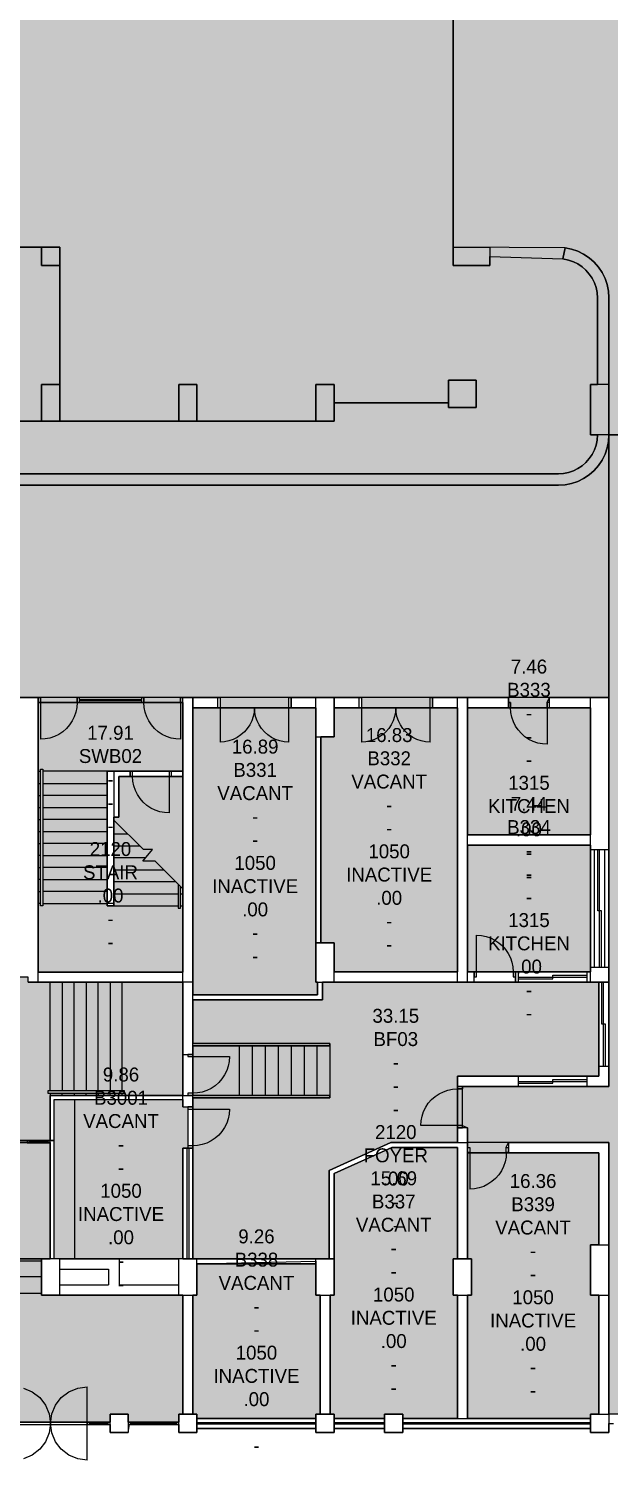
# Model space of a CAD drawing. Extents: x 301721 to 487446, y -38404 to 51035.
# Drawn here: x 370196 to 382879, y -16156 to 15340 of the extents above; entities that cross this region are included whole.
import ezdxf

# ---------------------------------------------------------------- set-up
doc = ezdxf.new("R2010")
doc.units = 0
doc.header["$MEASUREMENT"] = 0
for name, color, linetype in [('BL', 8, 'CONTINUOUS'), ('DR', 8, 'CONTINUOUS'), ('GROS$', 1, 'CONTINUOUS'), ('HL-TMP', 7, 'CONTINUOUS'), ('RM', 4, 'CONTINUOUS'), ('RM$', 5, 'CONTINUOUS'), ('RM$TXT', 5, 'CONTINUOUS'), ('WA', 6, 'CONTINUOUS'), ('WA_EXT', 7, 'CONTINUOUS'), ('WN', 4, 'CONTINUOUS')]:
    doc.layers.add(name, color=color, linetype=linetype)

msp = doc.modelspace()

# ---------------------------------------------------------------- hatches: boundary and pattern name
at = {"layer": 'HL-TMP', "linetype": 'Continuous', "true_color": 0xff3366}
h = msp.add_hatch(color=230, dxfattribs=at)
h.paths.add_polyline_path([(324281, -8530), (324281, -6485), (319641, -6485), (319641, -8510), (319641, -9155), (318371, -9155), (318371, -9335), (318391, -9335), (318391, -11935), (318371, -12090), (320971, -12090), (320971, -11935), (321371, -11935), (321371, -12090), (324281, -12090)], flags=0)
h.paths.add_polyline_path([(441915, 49165), (440371, 49165), (440371, 46275), (441846, 46275), (441915, 46275)], flags=0)
h.paths.add_polyline_path([(382471, 505), (379781, 505), (379781, -2270), (382471, -2270)], flags=0)
h.paths.add_polyline_path([(382471, -2500), (379781, -2500), (379781, -5265), (380831, -5265), (382471, -5265)], flags=0)
at = {"layer": 'HL-TMP', "linetype": 'Continuous', "true_color": 0x666666}
h = msp.add_hatch(color=251, dxfattribs=at)
h.paths.add_polyline_path([(370751, -8060), (373561, -8060), (373561, -8220), (373671, -8220), (373671, -9120), (373561, -9120), (373561, -11535), (370751, -11535)], flags=0)
h.paths.add_polyline_path([(355561, -2495), (358561, -2495), (358561, 505), (356416, 505), (355871, 505), (355871, -135), (355781, -135), (355781, -1695), (355561, -1695), (355561, -135), (355471, -135), (355471, 505), (352781, 505), (352781, -2275), (354761, -2275), (354761, -2495), (352781, -2495), (352781, -5495), (352561, -5495), (352561, -2495), (349871, -2495), (349871, -5495), (349691, -5495), (349691, -9025), (355561, -9025), (355561, -5495), (355471, -5495), (355471, -4635), (355561, -4635)], flags=0)
h.paths.add_polyline_path([(352561, 505), (349871, 505), (349871, -2275), (352561, -2275)], flags=0)
h.paths.add_polyline_path([(358561, -2715), (355781, -2715), (355781, -4635), (355871, -4635), (355871, -5495), (355781, -5495), (355781, -11535), (355871, -11535), (355871, -12025), (358471, -12025), (358471, -11535), (358561, -11535)], flags=0)
h.paths.add_polyline_path([(355561, -9245), (349691, -9245), (349691, -11235), (349871, -11235), (349871, -12025), (352471, -12025), (352471, -11535), (352871, -11535), (352871, -12025), (355471, -12025), (355471, -11535), (355561, -11535)], flags=0)
h.paths.add_polyline_path([(358561, -12335), (358471, -12335), (358471, -12245), (355871, -12245), (355871, -12335), (355471, -12335), (355471, -12245), (352871, -12245), (352871, -12335), (352471, -12335), (352471, -12245), (349871, -12245), (349871, -12335), (349671, -12335), (349671, -14935), (349871, -14935), (349871, -15035), (353971, -15035), (353971, -14935), (354371, -14935), (354371, -15025), (355471, -15025), (355471, -14935), (355871, -14935), (355871, -15025), (358471, -15025), (358471, -14935), (358561, -14935)], flags=0)
h.paths.add_polyline_path([(376471, 505), (373781, 505), (373781, -5770), (376503, -5770), (376503, -5495), (376471, -5495)], flags=0)
h.paths.add_polyline_path([(379561, 505), (376871, 505), (376871, -135), (376581, -135), (376581, -4635), (376871, -4635), (376871, -5265), (379561, -5265)], flags=0)
h.paths.add_polyline_path([(379471, -11535), (379561, -11535), (379561, -9105), (378130, -9105), (376871, -9676), (376871, -11535), (376871, -12335), (376781, -12335), (376781, -14935), (376871, -14935), (376871, -15025), (377971, -15025), (377971, -14935), (378371, -14935), (378371, -15025), (379561, -15025), (379561, -12335), (379471, -12335)], flags=0)
h.paths.add_polyline_path([(376561, -12335), (376471, -12335), (376471, -11645), (373871, -11645), (373871, -12335), (373781, -12335), (373781, -14935), (373871, -14935), (373871, -15025), (376471, -15025), (376471, -14935), (376561, -14935)], flags=0)
h.paths.add_polyline_path([(382651, -12335), (382471, -12335), (382471, -11235), (382651, -11235), (382651, -9225), (379781, -9225), (379781, -11535), (379871, -11535), (379871, -12335), (379781, -12335), (379781, -15025), (382471, -15025), (382471, -14935), (382651, -14935)], flags=0)
h.paths.add_polyline_path([(361941, 615), (358781, 615), (358781, -885), (360436, -885), (360436, -3775), (360176, -3775), (360176, -1985), (358781, -1985), (358781, -5275), (361941, -5275)], flags=0)
h.paths.add_polyline_path([(373561, -995), (372166, -995), (372166, -1885), (372056, -1885), (372056, -3825), (371906, -3825), (371906, -885), (372056, -885), (373561, -885), (373561, 615), (370401, 615), (370401, -5275), (373561, -5275)], flags=0)
h.paths.add_polyline_path([(446162, 40565), (446162, 37066), (446363, 37412), (446623, 37262), (446646, 37221), (449971, 37221), (449971, 40565)], flags=0)
h.paths.add_polyline_path([(438501, 31345), (437721, 30565), (437721, 28565), (439971, 28565), (439971, 28752), (440571, 28752), (440571, 28565), (446162, 28565), (446162, 46165), (440371, 46165), (440371, 43834), (440571, 43488), (440571, 43364), (444712, 43364), (444712, 31345)], flags=0)
h.paths.add_polyline_path([(358781, -995), (360176, -995), (360176, -1885), (358781, -1885), (358781, -995)], flags=0)
h.paths.add_polyline_path([(334056, 3698), (334158, 3800), (333357, 4602), (333254, 4499), (333249, 4505), (331921, 4505), (331921, 2775), (333867, 2775), (334629, 2775), (334629, 3415), (334339, 3415)], flags=0)
at = {"layer": 'HL-TMP', "linetype": 'Continuous', "true_color": 0xcc3446}
msp.add_hatch(color=242, dxfattribs=at).paths.add_polyline_path([(397291, 34410), (397291, 38665), (393703, 38665), (393703, 38415), (393703, 38165), (391871, 38165), (391871, 38415), (391871, 38665), (391471, 38665), (391471, 39065), (391571, 39065), (391571, 40765), (340771, 40765), (340771, 39065), (340871, 39065), (340871, 38665), (340471, 38665), (340471, 38415), (340471, 38165), (338640, 38165), (338640, 38415), (338640, 38665), (333371, 38665), (332971, 38665), (332971, 39065), (333071, 39065), (333071, 40765), (331021, 40765), (331021, 40615), (331921, 40615), (331921, 40115), (331021, 40115), (331021, 39115), (331921, 39115), (331921, 38615), (331021, 38615), (331021, 35790), (331021, 34665), (331921, 34665), (331921, 34065), (326921, 34065), (326921, 34445), (324246, 34445), (319971, 34445), (319971, 34065), (319371, 34065), (319371, 34445), (318942, 34445), (316871, 34445), (316871, 10615), (317696, 10615), (317696, 10395), (318596, 10395), (318596, 10615), (319421, 10615), (320321, 10615), (324287, 10615), (331021, 10615), (331921, 10615), (331921, 10565), (332971, 10565), (333371, 10565), (337671, 10565), (340471, 10565), (340871, 10565), (340871, 10165), (340691, 10165), (340691, 7565), (340871, 7565), (340871, 7165), (340691, 7165), (340691, 5885), (341971, 5885), (341971, 6065), (342771, 6065), (342771, 5616), (342882, 5623), (342991, 5645), (343096, 5680), (343196, 5729), (343289, 5791), (343372, 5864), (343445, 5948), (343507, 6040), (343556, 6140), (343592, 6245), (343614, 6354), (343621, 6473), (343621, 6765), (343471, 6765), (343471, 7565), (343621, 7565), (343621, 9457), (343614, 9576), (343592, 9685), (343556, 9790), (343507, 9890), (343445, 9982), (343372, 10066), (343289, 10139), (343196, 10201), (343096, 10250), (342999, 10283), (342771, 10313), (342771, 10565), (343056, 10528), (343192, 10481), (343321, 10418), (343441, 10338), (343549, 10243), (343644, 10135), (343724, 10015), (343788, 9886), (343834, 9750), (343862, 9609), (343871, 9465), (343871, 6465), (343862, 6322), (343834, 6180), (343788, 6044), (343724, 5915), (343644, 5795), (343549, 5687), (343441, 5592), (343321, 5512), (343192, 5449), (343056, 5403), (342915, 5375), (342771, 5365), (342771, 3065), (342771, 2665), (342771, 65), (342771, -1835), (342771, -2935), (342771, -4835), (342771, -5335), (342771, -5385), (342771, -6885), (342771, -6935), (342771, -7435), (342771, -7835), (342771, -10435), (342771, -10835), (342771, -11535), (343471, -11535), (343871, -11535), (343871, -12335), (343871, -12857), (343871, -13607), (343871, -14357), (343871, -14407), (343871, -14878), (343887, -14878), (343887, -14935), (344114, -14935), (344114, -14885), (349214, -14885), (349471, -14935), (349471, -12335), (349471, -11235), (349471, -10885), (349471, -10135), (349471, -10135), (349471, -10135), (349471, -10135), (349471, -9385), (349471, -9335), (349471, -7239), (349471, -6489), (349471, -5739), (349471, -5689), (349471, -5495), (349471, 725), (349871, 725), (350466, 725), (351216, 725), (351216, 725), (351216, 725), (351216, 725), (351966, 725), (352016, 725), (352561, 725), (352781, 725), (353376, 725), (354126, 725), (354876, 725), (354926, 725), (355471, 725), (355871, 725), (356466, 725), (357216, 725), (357407, 725), (357902, 725), (357966, 725), (358016, 725), (358561, 725), (358781, 725), (358831, 725), (358831, 615), (359631, 615), (359631, 725), (359681, 725), (361041, 725), (361091, 725), (361091, 615), (361891, 615), (361891, 725), (361941, 725), (364781, 725), (364831, 725), (365321, 725), (365371, 725), (366971, 725), (367021, 725), (367511, 725), (367561, 725), (368471, 725), (368471, 505), (369491, 505), (369491, 725), (370401, 725), (370451, 725), (370451, 615), (371251, 615), (371251, 725), (371301, 725), (372661, 725), (372711, 725), (372711, 615), (373511, 615), (373511, 725), (373561, 725), (373781, 725), (374326, 725), (374376, 725), (374376, 505), (375876, 505), (375876, 725), (375926, 725), (376471, 725), (376871, 725), (377416, 725), (377466, 725), (377466, 505), (378966, 505), (378966, 725), (379016, 725), (379561, 725), (379781, 725), (380676, 725), (380676, 615), (380726, 615), (380726, 505), (381526, 505), (381526, 615), (381576, 725), (382471, 725), (382871, 725), (382871, -5495), (382871, -7330), (382871, -7775), (382401, -7775), (380901, -7775), (379781, -7775), (379671, -7775), (379671, -7825), (379561, -7825), (379561, -8625), (379671, -8625), (379781, -8675), (379781, -8995), (379781, -9105), (379831, -9105), (379831, -9225), (380631, -9225), (380631, -9215), (380631, -9105), (380681, -8995), (382871, -8995), (382871, -11235), (382871, -12335), (382871, -14935), (382887, -14935), (383114, -14935), (383114, -14885), (388214, -14885), (388471, -14935), (388871, -14935), (388871, -15025), (390281, -15025), (390281, -16435), (390371, -16435), (390371, -16525), (392971, -16525), (392971, -16435), (393371, -16435), (393371, -16525), (395971, -16525), (395971, -16435), (396371, -16435), (396371, -16525), (398971, -16525), (398971, -16435), (399371, -16435), (399371, -16525), (401971, -16525), (401971, -16435), (402371, -16435), (402371, -16525), (404971, -16525), (404971, -16435), (405371, -16435), (405371, -16525), (407971, -16525), (407971, -16435), (408371, -16435), (408371, -16525), (410971, -16525), (410971, -16435), (411371, -16435), (411371, -16525), (413971, -16525), (413971, -16435), (414061, -16435), (414061, -15025), (415471, -15025), (415471, -14935), (415561, -14935), (415561, -12335), (415471, -12335), (415471, -11935), (415561, -4835), (415471, -4835), (415471, -4435), (415561, -4435), (415561, -1835), (415471, -1835), (415471, -1435), (415561, -1435), (415561, 4165), (415471, 4165), (415471, 4565), (415561, 4565), (415561, 10165), (415471, 10165), (415471, 10565), (415561, 10565), (415561, 16165), (415471, 16165), (415471, 16565), (415471, 16840), (415471, 18965), (412561, 18965), (412561, 22115), (412021, 22115), (412021, 22615), (412561, 22615), (412561, 23123), (412561, 28115), (412021, 28115), (412021, 28615), (412511, 28615), (412511, 30565), (412511, 34165), (412321, 34165), (405421, 34165), (400751, 34165), (400751, 28615), (401321, 28615), (401321, 28115), (400421, 28115), (400421, 28310), (396196, 28310), (396146, 28310), (396146, 28420), (395396, 28420), (394646, 28420), (394646, 28310), (394596, 28310), (390371, 28310), (390371, 28165), (389571, 28165), (389571, 28565), (390007, 28565), (390007, 31837), (391471, 31837), (391471, 32182), (391616, 32182), (391616, 34165), (391471, 34165), (391471, 34565), (391871, 34565), (391871, 34275), (394932, 34275), (395121, 34275), (395121, 34565), (395721, 34565), (395721, 34275), (397291, 34275), (397291, 34431)], flags=16)
at = {"layer": 'HL-TMP', "linetype": 'Continuous', "true_color": 0x333333}
h = msp.add_hatch(color=250, dxfattribs=at)
h.paths.add_polyline_path([(340471, 6150), (333221, 6150), (333221, 5182), (333371, 5182), (333537, 4782), (333435, 4680), (334236, 3878), (334339, 3981), (334739, 3815), (334739, 2775), (339104, 2775), (339104, 3815), (339504, 3981), (339607, 3878), (340408, 4680), (340306, 4782), (340471, 5182)], flags=0)
h.paths.add_polyline_path([(373561, -5495), (370181, -5495), (370181, -5385), (367781, -5385), (367781, -5495), (367561, -5495), (367561, 615), (364781, 615), (364781, -4175), (364781, -5495), (364561, -5495), (364561, -5385), (362161, -5385), (362161, -5495), (361681, -5495), (361681, -8950), (370661, -8950), (370661, -7970), (373561, -7970)], flags=0)
h.paths.add_polyline_path([(370661, -8993), (361641, -8993), (361641, -8970), (361641, -5495), (360476, -5495), (360255, -5509), (360038, -5553), (359828, -5624), (359629, -5722), (359445, -5845), (359278, -5991), (359132, -6158), (359008, -6342), (358910, -6541), (358839, -6751), (358796, -6969), (358781, -7190), (358781, -11535), (358871, -11535), (358871, -12335), (358781, -12335), (358781, -14935), (358871, -14935), (358871, -15110), (359971, -15110), (359971, -14935), (360371, -14935), (360371, -15110), (362971, -15110), (362971, -14935), (363371, -14935), (363371, -15110), (364471, -15110), (364471, -14935), (364871, -14935), (364871, -15110), (367471, -15110), (367471, -14935), (367871, -14935), (367871, -15110), (368971, -15110), (368971, -14935), (369371, -14935), (369371, -15110), (371971, -15110), (371971, -14935), (372371, -14935), (372371, -15110), (373471, -15110), (373471, -14935), (373561, -14935), (373561, -12335), (370471, -12335), (370471, -11535), (367871, -11535), (367871, -12335), (367471, -12335), (367471, -11535), (364871, -11535), (364871, -12335), (364471, -12335), (364471, -11535), (361871, -11535), (361871, -12335), (361471, -12335), (361471, -11935), (361341, -11935), (361196, -11925), (361054, -11897), (360917, -11850), (360786, -11786), (360666, -11705), (360556, -11610), (360461, -11501), (360380, -11380), (360316, -11250), (360269, -11112), (360241, -10970), (360231, -10825), (360231, -7970), (360341, -7970), (360341, -10825), (360350, -10955), (360375, -11084), (360418, -11208), (360475, -11325), (360548, -11434), (360634, -11532), (360733, -11618), (360841, -11691), (360959, -11749), (361083, -11791), (361211, -11816), (361341, -11825), (361471, -11825), (361471, -11535), (370471, -11535), (370661, -11535)], flags=0)
h.paths.add_polyline_path([(382651, -5495), (380831, -5495), (379856, -5495), (376613, -5495), (376613, -5880), (373781, -5880), (373781, -6834), (376777, -6834), (376777, -6884), (373781, -6884), (373781, -7970), (376777, -7970), (376777, -8020), (373781, -8020), (373781, -11535), (376761, -11535), (376761, -9605), (378106, -8995), (379561, -8995), (379561, -7775), (379561, -7545), (382651, -7545)], flags=0)

# ---------------------------------------------------------------- linework, layer by layer
at = {"layer": 'BL', "linetype": 'Continuous'}
for p, q in [((381915, 10556), (381866, 10311)), ((381915, 10556), (382056, 10528)), ((382056, 10528), (382192, 10481)), ((382192, 10481), (382321, 10418)), ((382321, 10418), (382441, 10338)), ((381866, 10311), (381991, 10286)), ((381991, 10286), (382096, 10250)), ((382096, 10250), (382196, 10201)), ((382196, 10201), (382289, 10139)), ((382196, 10201), (382289, 10139)), ((382289, 10139), (382372, 10066)), ((382441, 10338), (382549, 10243)), ((382549, 10243), (382644, 10135)), ((382644, 10135), (382724, 10015)), ((382372, 10066), (382445, 9982)), ((382372, 10066), (382445, 9982)), ((382445, 9982), (382507, 9890)), ((382507, 9890), (382556, 9790)), ((382556, 9790), (382592, 9685)), ((382724, 10015), (382788, 9886)), ((382788, 9886), (382834, 9750)), ((382592, 9685), (382614, 9576)), ((382614, 9576), (382621, 9457)), ((382834, 9750), (382862, 9609)), ((382862, 9609), (382871, 9465)), ((382614, 6354), (382592, 6245)), ((382622, 6481), (382614, 6354)), ((382862, 6322), (382834, 6180)), ((382871, 6465), (382862, 6322)), ((382507, 6040), (382445, 5948)), ((382556, 6140), (382507, 6040)), ((382592, 6245), (382556, 6140)), ((382788, 6044), (382724, 5915)), ((382834, 6180), (382788, 6044)), ((382096, 5680), (381991, 5645)), ((382196, 5729), (382096, 5680)), ((382289, 5791), (382196, 5729)), ((382372, 5864), (382289, 5791)), ((382445, 5948), (382372, 5864)), ((382549, 5687), (382441, 5592)), ((382644, 5795), (382549, 5687)), ((382724, 5915), (382644, 5795)), ((381882, 5623), (381755, 5615)), ((381915, 5375), (381771, 5365)), ((381991, 5645), (381882, 5623)), ((382056, 5403), (381915, 5375)), ((382192, 5449), (382056, 5403)), ((382321, 5512), (382192, 5449)), ((382441, 5592), (382321, 5512)), ((373781, -6834), (376777, -6834)), ((373781, -6884), (376777, -6884)), ((373781, -6884), (373781, -7970)), ((374796, -6884), (374796, -7970)), ((375079, -6884), (375079, -7970)), ((375362, -6884), (375362, -7970)), ((375645, -6884), (375645, -7970)), ((375928, -6884), (375928, -7970)), ((376211, -6884), (376211, -7970)), ((376494, -6884), (376494, -7970)), ((376777, -6834), (376777, -8020)), ((373781, -7970), (376777, -7970)), ((373781, -8020), (376777, -8020))]:
    msp.add_line(p, q, dxfattribs=at)
at = {"layer": 'BL'}
for p, q in [((382621, 7565), (382621, 9457)), ((382871, 6465), (382871, 9465)), ((382621, 6465), (382621, 6473)), ((350571, 5615), (381771, 5615)), ((350571, 5365), (381771, 5365)), ((370401, -885), (370451, -885)), ((371906, -885), (370501, -885)), ((370401, -1148), (370451, -1148)), ((370501, -1148), (371906, -1148)), ((370401, -1410), (370451, -1410)), ((371906, -1410), (370501, -1410)), ((370401, -1673), (370451, -1673)), ((370501, -1673), (371906, -1673)), ((370401, -1936), (370451, -1936)), ((370401, -2198), (370451, -2198)), ((371906, -1936), (370501, -1936)), ((370501, -2198), (371906, -2198)), ((372702, -2597), (372056, -1951)), ((370401, -2461), (370451, -2461)), ((371906, -2461), (370501, -2461)), ((372056, -2248), (372354, -2248)), ((372056, -2511), (372617, -2511)), ((370451, -2724), (370401, -2724)), ((370501, -2724), (371906, -2724)), ((372752, -2774), (372056, -2774)), ((372691, -2850), (372901, -2590)), ((372901, -2590), (372702, -2597)), ((370401, -2987), (370451, -2987)), ((371906, -2987), (370501, -2987)), ((372056, -3037), (373142, -3037)), ((372956, -2850), (372691, -2850)), ((373561, -3456), (372956, -2850)), ((370451, -3249), (370401, -3249)), ((370501, -3249), (371906, -3249)), ((373405, -3299), (372056, -3299)), ((370401, -3512), (370451, -3512)), ((370451, -3775), (370401, -3775)), ((371906, -3512), (370501, -3512)), ((370501, -3775), (371906, -3775)), ((372056, -3562), (373461, -3562)), ((373511, -3562), (373561, -3562)), ((373511, -3825), (373561, -3825)), ((370661, -7870), (370661, -5495)), ((370924, -5495), (370924, -7870)), ((371187, -7870), (371187, -5495)), ((371450, -5495), (371450, -7870)), ((371712, -7870), (371712, -5495)), ((371975, -5498), (371975, -7870)), ((372238, -7870), (372238, -5495)), ((370661, -7920), (370661, -7970)), ((370924, -7970), (370924, -7920)), ((371187, -7920), (371187, -7970)), ((371450, -7970), (371450, -7920)), ((371712, -7920), (371712, -7970)), ((371975, -7970), (371975, -7920)), ((372238, -7970), (372238, -7920)), ((372238, -7970), (372238, -7920)), ((367871, -11585), (370471, -11585)), ((370471, -11935), (367871, -11935)), ((367871, -12285), (370471, -12285))]:
    msp.add_line(p, q, dxfattribs=at)
for points in [[(370501, -3825), (370451, -3825), (370451, -835), (370501, -835), (370501, -3825)], [(372056, -3775), (371906, -3775), (371906, -885), (372056, -885), (372056, -3775)], [(373461, -3356), (373461, -3875), (373511, -3875), (373511, -3406)], [(372056, -3775), (372056, -3825), (373461, -3825)], [(370611, -7870), (370611, -7920), (372288, -7920), (372288, -7870), (370611, -7870)]]:
    msp.add_lwpolyline(points, dxfattribs=at)
at = {"layer": 'DR'}
for p, q in [((371301, 615), (371301, 670)), ((370451, 615), (370451, -185)), ((371224, 408), (371190, 309)), ((371245, 511), (371224, 408)), ((371251, 615), (371245, 511)), ((372718, 511), (372711, 615)), ((372739, 408), (372718, 511)), ((372772, 309), (372739, 408)), ((373511, 615), (373511, -185)), ((374376, 505), (374376, -245)), ((375120, 407), (375101, 311)), ((375126, 505), (375120, 407)), ((375133, 407), (375126, 505)), ((375152, 311), (375133, 407)), ((375876, -245), (375876, 505)), ((377466, 505), (377466, -245)), ((378210, 407), (378191, 311)), ((378216, 505), (378210, 407)), ((378223, 407), (378216, 505)), ((378242, 311), (378223, 407)), ((378966, -245), (378966, 505)), ((380733, 401), (380726, 505)), ((380754, 298), (380733, 401)), ((381526, 505), (381526, -295)), ((371017, 49), (370938, -20)), ((371086, 128), (371017, 49)), ((371144, 215), (371086, 128)), ((371190, 309), (371144, 215)), ((372819, 215), (372772, 309)), ((372877, 128), (372819, 215)), ((372946, 49), (372877, 128)), ((373024, -20), (372946, 49)), ((374971, 49), (374907, -25)), ((375026, 130), (374971, 49)), ((375069, 218), (375026, 130)), ((375101, 311), (375069, 218)), ((375183, 218), (375152, 311)), ((375227, 130), (375183, 218)), ((375281, 49), (375227, 130)), ((375346, -25), (375281, 49)), ((378061, 49), (377997, -25)), ((378116, 130), (378061, 49)), ((378159, 218), (378116, 130)), ((378191, 311), (378159, 218)), ((378273, 218), (378242, 311)), ((378317, 130), (378273, 218)), ((378371, 49), (378317, 130)), ((378436, -25), (378371, 49)), ((380787, 199), (380754, 298)), ((380834, 105), (380787, 199)), ((380892, 18), (380834, 105)), ((380961, -61), (380892, 18)), ((370556, -178), (370451, -185)), ((370658, -158), (370556, -178)), ((370758, -124), (370658, -158)), ((370851, -78), (370758, -124)), ((370938, -20), (370851, -78)), ((373111, -78), (373024, -20)), ((373205, -124), (373111, -78)), ((373304, -158), (373205, -124)), ((373407, -178), (373304, -158)), ((373511, -185), (373407, -178)), ((374474, -238), (374376, -245)), ((374570, -219), (374474, -238)), ((374663, -188), (374570, -219)), ((374751, -144), (374663, -188)), ((374833, -90), (374751, -144)), ((374907, -25), (374833, -90)), ((375420, -90), (375346, -25)), ((375501, -144), (375420, -90)), ((375589, -188), (375501, -144)), ((375682, -219), (375589, -188)), ((375778, -238), (375682, -219)), ((375876, -245), (375778, -238)), ((377564, -238), (377466, -245)), ((377660, -219), (377564, -238)), ((377753, -188), (377660, -219)), ((377841, -144), (377753, -188)), ((377923, -90), (377841, -144)), ((377997, -25), (377923, -90)), ((378510, -90), (378436, -25)), ((378591, -144), (378510, -90)), ((378679, -188), (378591, -144)), ((378772, -219), (378679, -188)), ((378868, -238), (378772, -219)), ((378966, -245), (378868, -238)), ((381039, -130), (380961, -61)), ((381126, -188), (381039, -130)), ((381220, -234), (381126, -188)), ((381319, -268), (381220, -234)), ((381422, -288), (381319, -268)), ((381526, -295), (381422, -288)), ((372471, -1099), (372464, -995)), ((372491, -1202), (372471, -1099)), ((372525, -1301), (372491, -1202)), ((373264, -995), (373264, -1795)), ((372571, -1395), (372525, -1301)), ((372629, -1482), (372571, -1395)), ((372698, -1561), (372629, -1482)), ((372777, -1630), (372698, -1561)), ((372864, -1688), (372777, -1630)), ((372958, -1734), (372864, -1688)), ((373057, -1768), (372958, -1734)), ((373159, -1788), (373057, -1768)), ((373264, -1795), (373159, -1788)), ((379981, -5265), (379981, -4465)), ((379981, -4465), (380086, -4472)), ((380086, -4472), (380188, -4492)), ((380188, -4492), (380288, -4526)), ((380288, -4526), (380381, -4572)), ((380381, -4572), (380468, -4630)), ((380468, -4630), (380547, -4699)), ((380547, -4699), (380616, -4778)), ((380616, -4778), (380674, -4865)), ((380674, -4865), (380720, -4959)), ((380720, -4959), (380754, -5058)), ((380754, -5058), (380775, -5160)), ((380775, -5160), (380781, -5265)), ((373781, -7120), (374581, -7120)), ((374575, -7224), (374554, -7327)), ((374581, -7120), (374575, -7224)), ((374474, -7520), (374416, -7607)), ((374520, -7426), (374474, -7520)), ((374554, -7327), (374520, -7426)), ((374088, -7859), (373988, -7893)), ((374181, -7813), (374088, -7859)), ((374268, -7755), (374181, -7813)), ((374347, -7686), (374268, -7755)), ((374416, -7607), (374347, -7686)), ((379255, -7886), (379354, -7852)), ((379354, -7852), (379457, -7832)), ((379457, -7832), (379561, -7825)), ((373886, -7913), (373781, -7920)), ((373988, -7893), (373886, -7913)), ((378869, -8225), (378927, -8138)), ((378927, -8138), (378996, -8059)), ((378996, -8059), (379074, -7990)), ((379074, -7990), (379161, -7932)), ((379161, -7932), (379255, -7886)), ((373781, -8270), (374581, -8270)), ((374554, -8477), (374520, -8576)), ((374575, -8374), (374554, -8477)), ((374581, -8270), (374575, -8374)), ((378768, -8520), (378789, -8418)), ((378789, -8418), (378822, -8319)), ((378822, -8319), (378869, -8225)), ((374416, -8757), (374347, -8836)), ((374474, -8670), (374416, -8757)), ((374520, -8576), (374474, -8670)), ((378761, -8625), (378768, -8520)), ((379561, -8625), (378761, -8625)), ((370611, -8950), (370211, -8950)), ((370611, -8970), (370211, -8970)), ((370211, -8980), (370611, -8980)), ((370211, -9000), (370611, -9000)), ((373886, -9063), (373781, -9070)), ((373988, -9043), (373886, -9063)), ((374088, -9009), (373988, -9043)), ((374181, -8963), (374088, -9009)), ((374268, -8905), (374181, -8963)), ((374347, -8836), (374268, -8905)), ((379831, -9215), (379831, -10015)), ((380604, -9422), (380570, -9521)), ((380625, -9319), (380604, -9422)), ((380631, -9215), (380625, -9319)), ((380466, -9702), (380397, -9781)), ((380524, -9615), (380466, -9702)), ((380570, -9521), (380524, -9615)), ((379936, -10008), (379831, -10015)), ((380038, -9988), (379936, -10008)), ((380138, -9954), (380038, -9988)), ((380231, -9908), (380138, -9954)), ((380318, -9850), (380231, -9908)), ((380397, -9781), (380318, -9850)), ((370078, -14362), (370271, -14442)), ((370271, -14442), (370437, -14569)), ((370906, -14569), (371071, -14442)), ((371071, -14442), (371264, -14362)), ((371264, -14362), (371471, -14335)), ((371471, -15935), (371471, -14335)), ((370437, -14569), (370564, -14735)), ((370564, -14735), (370644, -14928)), ((370699, -14928), (370779, -14735)), ((370779, -14735), (370906, -14569)), ((370644, -14928), (370671, -15135)), ((370671, -15135), (370699, -14928)), ((370644, -15342), (370564, -15535)), ((370671, -15135), (370644, -15342)), ((370699, -15342), (370671, -15135)), ((370779, -15535), (370699, -15342)), ((370437, -15701), (370271, -15828)), ((370564, -15535), (370437, -15701)), ((370906, -15701), (370779, -15535)), ((371071, -15828), (370906, -15701)), ((370271, -15828), (370078, -15908)), ((371264, -15908), (371071, -15828)), ((371471, -15935), (371264, -15908))]:
    msp.add_line(p, q, dxfattribs=at)
for points in [[(370451, 615), (370451, 725), (370401, 725), (370401, 615), (370451, 615)], [(371301, 615), (371301, 725), (371251, 725), (371251, 615), (371301, 615)], [(372711, 615), (372711, 725), (372661, 725), (372661, 615), (372711, 615)], [(373561, 615), (373561, 725), (373511, 725), (373511, 615), (373561, 615)], [(374376, 725), (374376, 505), (374326, 505), (374326, 725), (374376, 725)], [(375926, 725), (375926, 505), (375876, 505), (375876, 725), (375926, 725)], [(377466, 725), (377466, 505), (377416, 505), (377416, 725), (377466, 725)], [(379016, 725), (379016, 505), (378966, 505), (378966, 725), (379016, 725)], [(380726, 615), (380676, 615), (380676, 505), (380726, 505), (380726, 615)], [(381576, 615), (381526, 615), (381526, 505), (381576, 505), (381576, 615)], [(372464, -885), (372414, -885), (372414, -995), (372464, -995), (372464, -885)], [(373314, -885), (373264, -885), (373264, -995), (373314, -995), (373314, -885)], [(379931, -5375), (379981, -5375), (379981, -5265), (379931, -5265), (379931, -5375)], [(380781, -5375), (380831, -5375), (380831, -5265), (380781, -5265), (380781, -5375)], [(373671, -7070), (373671, -7120), (373781, -7120), (373781, -7070), (373671, -7070)], [(379671, -7825), (379671, -7775), (379561, -7775), (379561, -7825), (379671, -7825)], [(373671, -7920), (373671, -7970), (373781, -7970), (373781, -7920), (373671, -7920)], [(373671, -8220), (373671, -8270), (373781, -8270), (373781, -8220), (373671, -8220)], [(379671, -8675), (379671, -8625), (379561, -8625), (379561, -8675), (379671, -8675)], [(370211, -9000), (370211, -8950), (370161, -8950), (370161, -9000), (370211, -9000)], [(370661, -9000), (370661, -8950), (370611, -8950), (370611, -9000), (370661, -9000)], [(373671, -9070), (373671, -9120), (373781, -9120), (373781, -9070), (373671, -9070)], [(379781, -9105), (379831, -9105), (379831, -9215), (379781, -9215), (379781, -9105)], [(380631, -9105), (380681, -9105), (380681, -9215), (380631, -9215), (380631, -9105)]]:
    msp.add_lwpolyline(points, dxfattribs=at)
at = {"layer": 'GROS$', "linetype": 'Continuous', "flags": 128}
for points in [[(379471, 16165), (379471, 10165), (380271, 10165), (380271, 10365), (381866, 10311), (381991, 10286), (382096, 10250), (382196, 10201), (382289, 10139), (382372, 10066), (382445, 9982), (382507, 9890), (382556, 9790), (382592, 9685), (382614, 9576), (382621, 9457), (382621, 7565), (382471, 7565), (382471, 6465), (382621, 6465), (382614, 6354), (382592, 6245), (382556, 6140), (382507, 6040), (382445, 5948), (382372, 5864), (382289, 5791), (382196, 5729), (382096, 5680), (381991, 5645), (381882, 5623), (381771, 5615), (350588, 5615)], [(388471, 6465), (382871, 6465), (382871, 9465), (382862, 9609), (382834, 9750), (382788, 9886), (382724, 10015), (382644, 10135), (382549, 10243), (382441, 10338), (382321, 10418), (382192, 10481), (382056, 10528), (381915, 10556), (379471, 10565), (379471, 16165)], [(355471, 6765), (376871, 6765), (376871, 7165), (379371, 7165), (379371, 7065), (379971, 7065), (379971, 7665), (379371, 7665), (379371, 7165), (376871, 7165), (376871, 7565), (376471, 7565), (376471, 6765), (373871, 6765), (373871, 7565), (373471, 7565), (373471, 6765), (370871, 6765), (370871, 7565), (370871, 10565), (352071, 10565)], [(361871, 10565), (370471, 10565), (370471, 10165), (370871, 10165), (370871, 7565), (370471, 7565), (370471, 6765), (367871, 6765)], [(350571, 5365), (381771, 5365), (381915, 5375), (382056, 5403), (382192, 5449), (382321, 5512), (382441, 5592), (382549, 5687), (382644, 5795), (382724, 5915), (382788, 6044), (382834, 6180), (382862, 6322), (382871, 6465), (382871, 725), (379781, 725), (379781, 505), (382471, 505), (382471, -2270), (379781, -2270), (379781, 505), (379781, 725), (376871, 725), (376871, 505), (379561, 505), (379561, -5265), (376871, -5265), (376871, -4635), (376581, -4635), (376581, -135), (376871, -135), (376871, 505), (376871, 725), (373781, 725), (373781, 505), (376471, 505), (376471, -5495), (376503, -5495), (376503, -5770), (373781, -5770), (373781, 505), (373781, 725), (370401, 725), (370401, 615), (373561, 615), (373561, -885), (372056, -885), (371906, -885), (371906, -3825), (372056, -3825), (372056, -1885), (372166, -1885), (372166, -995), (373561, -995), (373561, -5275), (370401, -5275), (370401, 615), (370401, 725), (368471, 725)], [(388871, -14935), (382871, -14935), (382871, -8995), (379781, -8995), (379781, -9225), (382651, -9225), (382651, -11235), (382471, -11235), (382471, -12335), (382651, -12335), (382651, -14935), (382471, -14935), (382471, -15025), (379781, -15025), (379781, -12335), (379871, -12335), (379871, -11535), (379781, -11535), (379781, -9225), (379781, -8995), (379781, -8675), (379671, -8675), (379671, -7775), (379561, -7775), (379561, -8995), (378106, -8995), (376761, -9605), (376761, -11535), (376871, -11535), (376871, -9676), (378130, -9105), (379561, -9105), (379561, -11535), (379471, -11535), (379471, -12335), (379561, -12335), (379561, -15025), (378371, -15025), (378371, -14935), (377971, -14935), (377971, -15025), (376871, -15025), (376871, -14935), (376781, -14935), (376781, -12335), (376871, -12335), (376871, -11535), (376761, -11535), (373781, -11535), (373781, -8020), (376777, -8020), (376777, -7970), (373781, -7970), (373781, -6884), (376777, -6884), (376777, -6834), (373781, -6834), (373781, -5880), (376613, -5880), (376613, -5495), (379856, -5495), (380831, -5495), (380831, -5265), (379781, -5265), (379781, -2500), (382471, -2500), (382471, -5265), (380831, -5265), (380831, -5495), (382651, -5495), (382651, -7545), (379561, -7545), (379561, -7775), (379671, -7775), (382871, -7775), (382871, 725), (382871, 725), (382871, 6465), (388471, 6465)], [(370181, -5495), (373561, -5495), (373561, -7970), (370661, -7970), (370661, -8950), (370751, -8950), (370751, -8060), (373561, -8060), (373561, -8220), (373671, -8220), (373671, -9120), (373561, -9120), (373561, -11535), (370751, -11535), (370751, -8950), (370661, -8950), (361681, -8950)], [(361641, -8993), (370661, -8993), (370661, -11535), (370471, -11535), (361471, -11535)], [(367871, -11535), (370471, -11535), (370471, -12335), (373561, -12335), (373561, -14935), (373781, -14935), (373781, -12335), (373871, -12335), (373871, -11645), (376471, -11590), (376471, -12335), (376561, -12335), (376561, -14935), (376471, -14935), (376471, -15025), (373871, -15025), (373871, -14935), (373781, -14935), (373561, -14935), (373471, -14935), (373471, -15110), (372371, -15110), (372371, -14935), (371971, -14935), (371971, -15110), (369371, -15110)], [(369371, -15160), (371971, -15160), (371971, -15335), (372371, -15335), (372396, -15160), (373471, -15160), (373471, -15335), (373871, -15335), (373871, -15245), (376471, -15245), (376471, -15335), (376871, -15335), (376871, -15245), (377971, -15245), (377971, -15335), (378371, -15335), (378371, -15245), (382471, -15245), (382471, -15335), (382871, -15335), (382871, -15135), (382971, -15135)]]:
    msp.add_lwpolyline(points, dxfattribs=at)
at = {"layer": 'RM', "linetype": 'Continuous', "flags": 128}
msp.add_lwpolyline([(350580, 5615), (381763, 5615), (381882, 5623), (381991, 5645), (382096, 5680), (382196, 5729), (382289, 5791), (382372, 5864), (382445, 5948), (382507, 6040), (382556, 6140), (382592, 6245), (382614, 6354), (382621, 6465), (382471, 6465), (382471, 7565), (382621, 7565), (382621, 9457), (382614, 9576), (382592, 9685), (382556, 9790), (382507, 9890), (382445, 9982), (382372, 10066), (382289, 10139), (382196, 10201), (382096, 10250), (381991, 10286), (381866, 10311), (381915, 10556), (382056, 10528), (382192, 10481), (382321, 10418), (382441, 10338), (382549, 10243), (382644, 10135), (382724, 10015), (382788, 9886), (382834, 9750), (382862, 9609), (382871, 9465), (382871, 6465), (382862, 6322), (382834, 6180), (382788, 6044), (382724, 5915), (382644, 5795), (382549, 5687), (382441, 5592), (382321, 5512), (382192, 5449), (382056, 5403), (381915, 5375), (381771, 5365), (350571, 5365)], dxfattribs=at)
for points in [[(370871, 10565), (370871, 10165), (370471, 10165), (370471, 10565)], [(380271, 10565), (380271, 10165), (379471, 10165), (379471, 10565)], [(370871, 7565), (370871, 6765), (370471, 6765), (370471, 7565)], [(373871, 7565), (373871, 6765), (373471, 6765), (373471, 7565)], [(376871, 7565), (376871, 6765), (376471, 6765), (376471, 7565)], [(379971, 7665), (379971, 7065), (379371, 7065), (379371, 7665)]]:
    msp.add_lwpolyline(points, close=True, dxfattribs=at)
at = {"layer": 'RM$', "linetype": 'Continuous', "flags": 128}
for points in [[(369491, 725), (370401, 725), (370451, 725), (370451, 615), (371251, 615), (371251, 725), (371301, 725), (372661, 725), (372711, 725), (372711, 615), (373511, 615), (373511, 725), (373561, 725), (373781, 725), (374326, 725), (374376, 725), (374376, 505), (375876, 505), (375876, 725), (375926, 725), (376471, 725), (376871, 725), (377416, 725), (377466, 725), (377466, 505), (378966, 505), (378966, 725), (379016, 725), (379561, 725), (379781, 725), (380676, 725), (380676, 615), (380726, 615), (380726, 505), (381526, 505), (381526, 615), (381576, 725), (382471, 725), (382871, 725), (382871, -5495), (382871, -7330), (382871, -7775), (382401, -7775), (380901, -7775), (379781, -7775), (379671, -7775), (379671, -7825), (379561, -7825), (379561, -8625), (379671, -8625), (379781, -8675), (379781, -8995), (379781, -9105), (379831, -9105), (379831, -9225), (380631, -9225), (380631, -9215), (380631, -9105), (380681, -8995), (382871, -8995), (382871, -11235), (382871, -12335), (382871, -14935), (382887, -14935)], [(361471, -11535), (370471, -11535), (370661, -11535), (370661, -8993), (361641, -8993)], [(369371, -15110), (371971, -15110), (371971, -14935), (372371, -14935), (372371, -15110), (373471, -15110), (373471, -14935), (373561, -14935), (373561, -12335), (370471, -12335), (370471, -11535), (367871, -11535)]]:
    msp.add_lwpolyline(points, dxfattribs=at)
for points in [[(373561, -5495), (370181, -5495), (370181, -5385), (367781, -5385), (367781, -5495), (367561, -5495), (367561, 615), (364781, 615), (364781, -4175), (364781, -5495), (364561, -5495), (364561, -5385), (362161, -5385), (362161, -5495), (361681, -5495), (361681, -8950), (370661, -8950), (370661, -7970), (373561, -7970)], [(373561, -995), (372166, -995), (372166, -1885), (372056, -1885), (372056, -3825), (371906, -3825), (371906, -885), (372056, -885), (373561, -885), (373561, 615), (370401, 615), (370401, -5275), (373561, -5275)], [(376471, 505), (373781, 505), (373781, -5770), (376503, -5770), (376503, -5495), (376471, -5495)], [(379561, 505), (376871, 505), (376871, -135), (376581, -135), (376581, -4635), (376871, -4635), (376871, -5265), (379561, -5265)], [(382471, 505), (379781, 505), (379781, -2270), (382471, -2270)], [(382471, -2500), (379781, -2500), (379781, -5265), (380831, -5265), (382471, -5265)], [(382651, -5495), (380831, -5495), (379856, -5495), (376613, -5495), (376613, -5880), (373781, -5880), (373781, -6834), (376777, -6834), (376777, -6884), (373781, -6884), (373781, -7970), (376777, -7970), (376777, -8020), (373781, -8020), (373781, -11535), (376761, -11535), (376761, -9605), (378106, -8995), (379561, -8995), (379561, -7775), (379561, -7545), (382651, -7545)], [(370751, -8060), (373561, -8060), (373561, -8220), (373671, -8220), (373671, -9120), (373561, -9120), (373561, -11535), (370751, -11535)], [(379471, -11535), (379561, -11535), (379561, -9105), (378130, -9105), (376871, -9676), (376871, -11535), (376871, -12335), (376781, -12335), (376781, -14935), (376871, -14935), (376871, -15025), (377971, -15025), (377971, -14935), (378371, -14935), (378371, -15025), (379561, -15025), (379561, -12335), (379471, -12335)], [(382651, -12335), (382471, -12335), (382471, -11235), (382651, -11235), (382651, -9225), (379781, -9225), (379781, -11535), (379871, -11535), (379871, -12335), (379781, -12335), (379781, -15025), (382471, -15025), (382471, -14935), (382651, -14935)], [(376561, -12335), (376471, -12335), (376471, -11645), (373871, -11645), (373871, -12335), (373781, -12335), (373781, -14935), (373871, -14935), (373871, -15025), (376471, -15025), (376471, -14935), (376561, -14935)]]:
    msp.add_lwpolyline(points, close=True, dxfattribs=at)
at = {"layer": 'WA'}
for p, q in [((370661, -11535), (370661, -7970)), ((370661, -7970), (373561, -7970)), ((370751, -11535), (370751, -8060)), ((370751, -8060), (373561, -8060)), ((371201, -11535), (371201, -8060)), ((370871, -11535), (373471, -11535))]:
    msp.add_line(p, q, dxfattribs=at)
at = {"layer": 'WA_EXT'}
for p, q in [((379471, 10165), (379471, 10565)), ((379471, 10565), (380271, 10565)), ((380271, 10565), (380271, 10165)), ((379471, 10165), (380271, 10165)), ((370871, 7565), (370471, 7565)), ((370471, 7565), (370471, 6765)), ((370871, 7565), (370871, 6765)), ((373871, 7565), (373471, 7565)), ((373471, 7565), (373471, 6765)), ((373871, 7565), (373871, 6765)), ((376871, 7565), (376471, 7565)), ((376471, 7565), (376471, 6765)), ((376871, 7565), (376871, 6765)), ((382471, 7565), (382471, 6465)), ((382871, 7565), (382471, 7565)), ((382871, 7565), (382871, 6465)), ((370471, 6765), (370871, 6765)), ((373471, 6765), (373871, 6765)), ((376471, 6765), (376871, 6765)), ((382871, 6465), (382471, 6465)), ((369491, 725), (370401, 725)), ((370401, -5495), (370401, 725)), ((373561, -5495), (373561, 725)), ((373561, 725), (373781, 725)), ((373781, -5495), (373781, 725)), ((373781, 725), (374326, 725)), ((373781, 505), (373781, 725)), ((374326, 505), (374326, 725)), ((375926, 505), (375926, 725)), ((375926, 725), (376471, 725)), ((376471, -135), (376471, 725)), ((376871, 725), (376471, 725)), ((376471, 505), (376471, 725)), ((376871, -135), (376871, 725)), ((376871, 725), (377416, 725)), ((376871, 505), (376871, 725)), ((377416, 505), (377416, 725)), ((379016, 505), (379016, 725)), ((379016, 725), (379561, 725)), ((379561, 725), (379781, 725)), ((379561, -5495), (379561, 725)), ((379561, 505), (379561, 725)), ((379781, -5495), (379781, 725)), ((379781, 505), (379781, 725)), ((379781, 725), (380676, 725)), ((380676, 505), (380676, 725)), ((381576, 725), (382471, 725)), ((381576, 505), (381576, 725)), ((382471, 725), (382871, 725)), ((382471, -5495), (382471, 725)), ((382471, 505), (382471, 725)), ((382871, -5495), (382871, 725)), ((374326, 505), (373781, 505)), ((375926, 505), (376471, 505)), ((376871, 505), (377416, 505)), ((379016, 505), (379561, 505)), ((379781, 505), (380676, 505)), ((381576, 505), (382471, 505)), ((376471, -135), (376871, -135)), ((376471, -135), (376581, -135)), ((376471, -4635), (376471, -135)), ((376581, -4635), (376581, -135)), ((372056, -885), (372056, -1885)), ((372414, -885), (372056, -885)), ((372414, -995), (372414, -885)), ((373561, -885), (373314, -885)), ((373314, -995), (373314, -885)), ((373561, -885), (373561, -995)), ((372166, -995), (372166, -1885)), ((372414, -995), (372166, -995)), ((373561, -995), (373314, -995)), ((372056, -1885), (372166, -1885)), ((379781, -2500), (379781, -2270)), ((379781, -2270), (382471, -2270)), ((379781, -2500), (382471, -2500)), ((382471, -2500), (382471, -2270)), ((382871, -2600), (382471, -2600)), ((376471, -5495), (376471, -4635)), ((376871, -4635), (376471, -4635)), ((376471, -4635), (376581, -4635)), ((376871, -5495), (376871, -4635)), ((373561, -5275), (370401, -5275)), ((370401, -5495), (370401, -5275)), ((376871, -5495), (376871, -5265)), ((376871, -5265), (379561, -5265)), ((379561, -5495), (379561, -5265)), ((379781, -5495), (379781, -5265)), ((379781, -5265), (379931, -5265)), ((379931, -5265), (379931, -5375)), ((379931, -5495), (379931, -5265)), ((380831, -5265), (382471, -5265)), ((380831, -5265), (380831, -5375)), ((380831, -5495), (380831, -5265)), ((380901, -5495), (380901, -5265)), ((382401, -5495), (382401, -5265)), ((382471, -5495), (382471, -5265)), ((370401, -5495), (370181, -5495)), ((373561, -5495), (370401, -5495)), ((373781, -5495), (373561, -5495)), ((373561, -7070), (373561, -5495)), ((373781, -7070), (373781, -5495)), ((376471, -5495), (376871, -5495)), ((376503, -5770), (376503, -5495)), ((376613, -5880), (376613, -5495)), ((376871, -5495), (379561, -5495)), ((379781, -5495), (379561, -5495)), ((379561, -5495), (379781, -5495)), ((379781, -5495), (379931, -5495)), ((380831, -5495), (382471, -5495)), ((382471, -5495), (382871, -5495)), ((382871, -5495), (382641, -5495)), ((373781, -5770), (376503, -5770)), ((373781, -5880), (376613, -5880)), ((373561, -7070), (373781, -7070)), ((373781, -7070), (373671, -7070)), ((379561, -7545), (379561, -7825)), ((379561, -7545), (380901, -7545)), ((380901, -7775), (380901, -7545)), ((382401, -7775), (382401, -7545)), ((382401, -7545), (382651, -7545)), ((382651, -7330), (382871, -7330)), ((382651, -7545), (382651, -7330)), ((382871, -7775), (382871, -7330)), ((379561, -7775), (379671, -7775)), ((379781, -7775), (379561, -7775)), ((379781, -7775), (380901, -7775)), ((382401, -7775), (382871, -7775)), ((373561, -8220), (373561, -7970)), ((373561, -7970), (373781, -7970)), ((373781, -7970), (373671, -7970)), ((373781, -8220), (373781, -7970)), ((373561, -8220), (373781, -8220)), ((373781, -8220), (373671, -8220)), ((379561, -8625), (379561, -8995)), ((379561, -8675), (379671, -8675)), ((379781, -8675), (379561, -8675)), ((379781, -8675), (379781, -8995)), ((373561, -11535), (373561, -9120)), ((373561, -9120), (373781, -9120)), ((373781, -9120), (373671, -9120)), ((373781, -11535), (373781, -9120)), ((376761, -9605), (378106, -8995)), ((376871, -9676), (378130, -9105)), ((378106, -8995), (379781, -8995)), ((378130, -9105), (379561, -9105)), ((379561, -9105), (379561, -11535)), ((379781, -8995), (379781, -9215)), ((379781, -9215), (379781, -9105)), ((380681, -8995), (382871, -8995)), ((380681, -8995), (380681, -9225)), ((380681, -9215), (380681, -9105)), ((382871, -11235), (382871, -8995)), ((379781, -9225), (379781, -11535)), ((380681, -9225), (382651, -9225)), ((382651, -11235), (382651, -9225)), ((376761, -11535), (376761, -9605)), ((376871, -11535), (376871, -9676)), ((382471, -12335), (382471, -11235)), ((382471, -11235), (382871, -11235)), ((382651, -11235), (382871, -11235)), ((382871, -12335), (382871, -11235)), ((370871, -11535), (370471, -11535)), ((370471, -12335), (370471, -11535)), ((370871, -12335), (370871, -11535)), ((372171, -11535), (372171, -12105)), ((373871, -11535), (373471, -11535)), ((373471, -12335), (373471, -11535)), ((373561, -11535), (373781, -11535)), ((373871, -11535), (376471, -11535)), ((373871, -11645), (373871, -11535)), ((373871, -12335), (373871, -11535)), ((373871, -11645), (376471, -11645)), ((376471, -11645), (376471, -11535)), ((376871, -11535), (376471, -11535)), ((376471, -12335), (376471, -11535)), ((376871, -12335), (376871, -11535)), ((379871, -11535), (379471, -11535)), ((379471, -12335), (379471, -11535)), ((379561, -11535), (379781, -11535)), ((379871, -12335), (379871, -11535)), ((370871, -11765), (371941, -11765)), ((371941, -11765), (371941, -12105)), ((370871, -12105), (371941, -12105)), ((372171, -12105), (373471, -12105)), ((370471, -12335), (370871, -12335)), ((370871, -12335), (373471, -12335)), ((373471, -12335), (373871, -12335)), ((373561, -14935), (373561, -12335)), ((373561, -12335), (373781, -12335)), ((373781, -14935), (373781, -12335)), ((376471, -12335), (376871, -12335)), ((376561, -12335), (376561, -14935)), ((376561, -12335), (376781, -12335)), ((376781, -12335), (376781, -14935)), ((379471, -12335), (379871, -12335)), ((379561, -15025), (379561, -12335)), ((379561, -12335), (379781, -12335)), ((379781, -15025), (379781, -12335)), ((382471, -12335), (382871, -12335)), ((382651, -12335), (382651, -14935)), ((382651, -12335), (382871, -12335)), ((382871, -12335), (382871, -14935)), ((373561, -14935), (373781, -14935)), ((376781, -14935), (376561, -14935)), ((379561, -15025), (379781, -15025)), ((382651, -14935), (382871, -14935))]:
    msp.add_line(p, q, dxfattribs=at)
at = {"layer": 'WA_EXT', "linetype": 'Continuous'}
for p in [(382471, -5165), (382871, -5265)]:
    msp.add_line(p, (382871, -5165), dxfattribs=at)
at = {"layer": 'WA_EXT'}
for points in [[(370871, 10165), (370471, 10165), (370471, 10565), (370871, 10565), (370871, 10165)], [(379371, 7065), (379971, 7065), (379971, 7665), (379371, 7665), (379371, 7065)], [(372371, -15335), (371971, -15335), (371971, -14935), (372371, -14935), (372371, -15335)], [(373871, -15335), (373471, -15335), (373471, -14935), (373871, -14935), (373871, -15335)], [(376871, -15335), (376471, -15335), (376471, -14935), (376871, -14935), (376871, -15335)], [(378371, -15335), (377971, -15335), (377971, -14935), (378371, -14935), (378371, -15335)], [(382871, -15335), (382471, -15335), (382471, -14935), (382871, -14935), (382871, -15335)]]:
    msp.add_lwpolyline(points, dxfattribs=at)
at = {"layer": 'WN'}
for p, q in [((371301, 725), (372661, 725)), ((372661, 675), (371301, 675)), ((371301, 665), (372661, 665)), ((372661, 615), (371301, 615)), ((382556, -5165), (382556, -2600)), ((382631, -3932), (382631, -2600)), ((382671, -5165), (382671, -2600)), ((382786, -5165), (382786, -2600)), ((382711, -3932), (382631, -3932)), ((382711, -5165), (382711, -3932)), ((380901, -5265), (382401, -5265)), ((381651, -5420), (381651, -5340)), ((381651, -5340), (382401, -5340)), ((380901, -5380), (382401, -5380)), ((380901, -5420), (381651, -5420)), ((380901, -5495), (382401, -5495)), ((382651, -7330), (382651, -5495)), ((382716, -6412), (382716, -5495)), ((382756, -7330), (382756, -5495)), ((382871, -7330), (382871, -5495)), ((382796, -6412), (382716, -6412)), ((382796, -7330), (382796, -6412)), ((380901, -7545), (382401, -7545)), ((380901, -7660), (382401, -7660)), ((380901, -7700), (381651, -7700)), ((380901, -7775), (382401, -7775)), ((381651, -7700), (381651, -7620)), ((381651, -7620), (382401, -7620)), ((373653, -9120), (373653, -11535)), ((373693, -9120), (373693, -11535)), ((371921, -15110), (371521, -15110)), ((373421, -15110), (372421, -15110)), ((371921, -15130), (371521, -15130)), ((371521, -15140), (371921, -15140)), ((371521, -15160), (371921, -15160)), ((373421, -15130), (372421, -15130)), ((372421, -15140), (373421, -15140)), ((372421, -15160), (373421, -15160)), ((376471, -15125), (373871, -15125)), ((373871, -15145), (376471, -15145)), ((377971, -15125), (376871, -15125)), ((376871, -15145), (377971, -15145)), ((382471, -15125), (378371, -15125)), ((378371, -15145), (382471, -15145))]:
    msp.add_line(p, q, dxfattribs=at)
for points in [[(371521, -15160), (371521, -15110), (371471, -15110), (371471, -15160), (371521, -15160)], [(371971, -15160), (371971, -15110), (371921, -15110), (371921, -15160), (371971, -15160)], [(372421, -15160), (372421, -15110), (372371, -15110), (372371, -15160), (372421, -15160)], [(373471, -15160), (373471, -15110), (373421, -15110), (373421, -15160), (373471, -15160)], [(376471, -15245), (373871, -15245), (373871, -15025), (376471, -15025), (376471, -15245)], [(377971, -15245), (376871, -15245), (376871, -15025), (377971, -15025), (377971, -15245)], [(382471, -15245), (378371, -15245), (378371, -15025), (382471, -15025), (382471, -15245)]]:
    msp.add_lwpolyline(points, dxfattribs=at)

# ---------------------------------------------------------------- texts
at = {"layer": 'RM$TXT', "linetype": 'Continuous', "char_height": 304.8, "attachment_point": 8}
for s, insert in [('7.46^M^JB333^M^J-^M^J-^M^J-^M^J1315^M^JKITCHEN^M^J.00^M^J-^M^J-^M^J', (381126, -3321)), ('17.91^M^JSWB02^M^J-^M^J-^M^J-^M^J2120^M^JSTAIR^M^J.00^M^J-^M^J-^M^J', (371981, -4768)), ('16.83^M^JB332^M^JVACANT^M^J-^M^J-^M^J1050^M^JINACTIVE^M^J.00^M^J-^M^J-^M^J', (378071, -4818)), ('16.89^M^JB331^M^JVACANT^M^J-^M^J-^M^J1050^M^JINACTIVE^M^J.00^M^J-^M^J-^M^J', (375142, -5071)), ('7.44^M^JB334^M^J-^M^J-^M^J-^M^J1315^M^JKITCHEN^M^J.00^M^J-^M^J-^M^J', (381126, -6321)), ('33.15^M^JBF03^M^J-^M^J-^M^J-^M^J2120^M^JFOYER^M^J.00^M^J-^M^J-^M^J', (378216, -10953)), ('9.86^M^JB3001^M^JVACANT^M^J-^M^J-^M^J1050^M^JINACTIVE^M^J.00^M^J-^M^J-^M^J', (372211, -12236)), ('15.69^M^JB337^M^JVACANT^M^J-^M^J-^M^J1050^M^JINACTIVE^M^J.00^M^J-^M^J-^M^J', (378171, -14503)), ('16.36^M^JB339^M^JVACANT^M^J-^M^J-^M^J1050^M^JINACTIVE^M^J.00^M^J-^M^J-^M^J', (381216, -14563)), ('9.26^M^JB338^M^JVACANT^M^J-^M^J-^M^J1050^M^JINACTIVE^M^J.00^M^J-^M^J-^M^J', (375171, -15773))]:
    msp.add_mtext(s, dxfattribs=dict(at, insert=insert))

doc.saveas('drawing.dxf')
